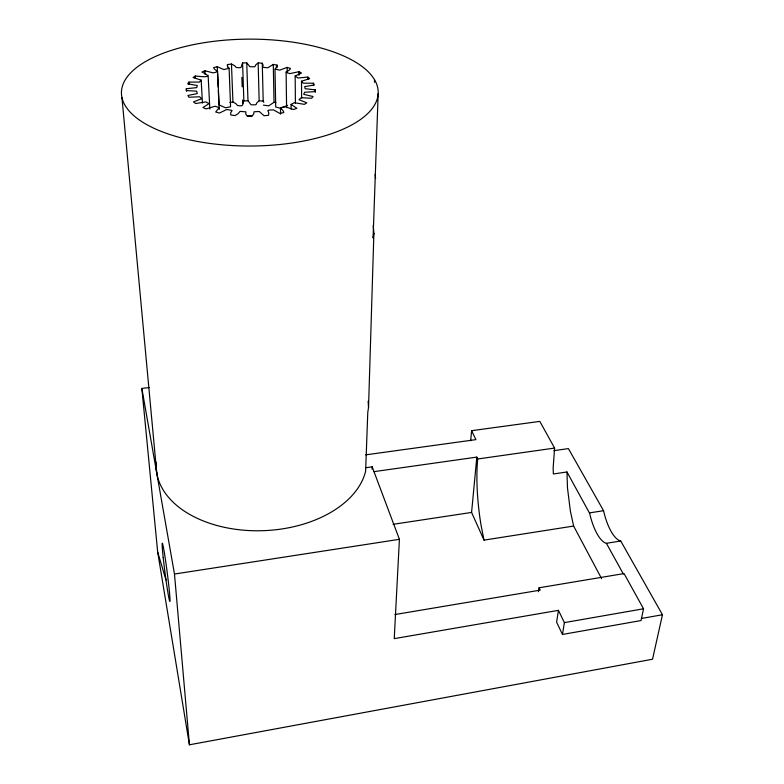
<?xml version="1.0" encoding="UTF-8"?>
<svg xmlns="http://www.w3.org/2000/svg" width="784" height="784" viewBox="0 0 784 784"><rect width="100%" height="100%" fill="white"/><g stroke="black" fill="none" stroke-linecap="round" stroke-linejoin="round"><path stroke-width="1.18" d="M315.295 92.287L315.295 89.866L305.162 88.71L304.711 86.612L314.237 84.995L313.512 83.241L303.173 83.163L301.507 81.193L309.631 78.674L307.906 77.067L297.998 78.028L295.166 75.999L301.526 73.059L298.92 71.687L290.021 73.598C281.779 71.648 289.404 71.893 290.452 68.463L287.15 67.395L279.741 70.129L275.4 69.159L277.105 65.131L273.293 64.415L267.795 67.806L263.022 67.297L262.483 67.101L263.11 65.19L262.268 63.22L258.152 62.916L255.878 64.749L254.859 66.748L249.929 66.728L246.754 62.847L242.579 62.955C240.482 66.63 243.344 68.492 236.18 67.424L234.504 65.611L231.456 64.033L227.448 64.562L227.585 66.63L229.104 68.306L230.574 106.791L225.537 107.79L218.981 104.88L218.324 90.572M374.448 82.281L374.517 79.85M156.251 468.95A105.438 67.395 -2.4 0 0 255.692 530.768A105.438 67.395 -2.4 0 0 365.628 471.184L367.774 412.492L368.539 407.298L373.89 233.22L373.204 225.478M373.89 233.22L373.086 237.915L378.172 93.502A128.39 53.449 -0.1 0 0 187.621 45.913A128.39 53.449 -0.1 0 0 183.623 138.474A128.39 53.449 -0.1 0 0 378.172 93.502M372.086 469.214L372.175 466.803L366.128 467.676M372.175 466.803L399.409 539.314L394.244 638.637L558.443 610.344L564.382 622.623L562.481 634.452L641.067 620.546L643.537 608.786L624.044 573.565L539.069 587.794A97.628 28.155 80.8 0 1 538.441 591.734M229.996 102.469L232.946 102.047L235.945 103.674L237.591 105.556C244.853 106.644 241.737 104.566 243.873 100.901L242.579 62.955M470.684 440.814L471.596 430.69L539.813 421.39L554.592 448.076L553.151 467.881L553.357 473.977L566.969 471.978L589.666 513.373A38.906 13.916 80.3 0 0 606.218 543.322L620.732 541.019L662.47 614.744L652.543 659.226L189.424 744.8L157.672 552.034L141.865 388.433L149.156 387.551M229.104 68.306L223.891 69.551L217.227 66.718L213.62 67.64C214.796 71.52 222.048 70.932 213.16 72.863L204.898 70.785L201.909 72.04C215.492 78.449 201.125 76.597 195.245 76.009L193.07 77.547L201.184 80.115L199.44 82.085L188.905 82.104L187.69 83.829L197.274 85.505L196.755 87.612L186.367 88.729L186.229 90.542L196.696 91.179L197.225 93.59L187.905 95.462L188.885 97.255L199.587 96.765L201.625 98.745L193.54 101.881L195.588 103.517L205.829 101.91L209.024 103.615L202.987 107.535L206.006 108.907L215.061 106.252L219.236 107.575L215.688 112.014L219.471 113.033L226.723 109.486L231.584 110.319L232.074 110.573L230.672 112.7L230.81 115.003L235.112 115.581L238.228 113.592L240.031 111.377L245.872 111.847L245.794 114.062L247.313 116.277L251.821 116.375L253.644 114.111L254.065 111.779L259.279 111.495L264.032 115.728L268.442 115.336C270.362 110.534 263.424 110.191 273.489 109.887L279.8 113.415L283.808 112.573C283.22 108.143 275.939 108.27 285.415 106.8L293.549 109.525L296.881 108.3L291.08 104.399L294.304 102.704L304.378 104.35L306.818 102.822L298.998 99.686L301.076 97.726L311.64 98.255L313.061 96.53L303.761 94.335L304.594 92.238L314.952 91.659L315.295 89.866M601.632 578.69L573.623 526.054L484.002 540.127L471.586 512.432L476.819 457.111L373.958 471.654M558.443 610.344L556.601 622.143L562.481 634.452M263.826 102.292L263.199 101.116L259.161 100.803L256.927 102.724L255.937 104.801L251.096 104.791L247.969 100.773L243.873 100.901M275.909 102.684L274.028 102.322L268.638 105.86L263.414 105.134M287.64 105.37L280.368 108.241L275.703 106.987L274.988 68.914M641.479 618.458L662.47 614.744M564.382 622.623L643.537 608.786M394.901 614.548L540.186 590.146L539.069 587.794M189.424 744.8L174.479 574.035L399.409 539.314M589.578 512.873L603.562 510.707L603.66 511.207A38.798 14.279 80.2 0 0 620.536 541.019L620.732 541.019M393.088 524.32L471.586 512.432M553.847 450.673L568.4 448.595L603.562 510.707M476.819 457.111L477.701 458.983L554.592 448.076M365.687 454.857L475.917 439.628L471.596 430.69M606.404 543.332L623.358 574.006M219.275 109.446L217.609 71.422M157.672 552.034L165.992 580.013M573.623 526.054L570.35 510.923L567.479 487.913L566.969 471.978M484.002 540.127L480.955 524.692A97.628 28.155 80.8 0 1 477.701 458.983M141.865 388.433L174.479 574.035M375.154 174.313L375.565 178.566M121.951 97.588L156.79 473.399M368.117 401.202L368.539 407.298M186.367 88.729L186.523 91.169M188.905 82.104L189.052 84.525M195.245 76.009L195.383 78.42M201.184 80.115L202.429 103.096M204.898 70.785L205.085 74.382M208.123 75.333L209.838 109.025M217.227 66.718L217.442 71.491M217.55 73.872L218.158 86.995M227.448 64.562L227.546 66.934M231.456 64.033L232.946 102.047M241.854 77.361L242.187 86.867M242.638 99.95L242.756 103.508M246.754 62.847L247.969 100.773M258.152 62.916L259.161 100.803M262.268 63.22L263.199 101.116M273.293 64.415L274.028 102.322M277.105 65.131L277.154 67.571M280.486 108.153L280.584 114.141M287.15 67.395L287.209 72.138M286.111 71.932L286.591 107.702M291.08 104.399L291.138 109.162M295.166 75.999L295.421 103.508M298.92 71.687L298.949 75.254M301.507 81.193L301.615 98.01M307.906 77.067L307.916 79.458M313.512 83.241L313.512 85.652M156.143 466.715A105.438 67.395 -2.4 0 1 156.29 462.266M247.783 115.816A27.215 11.936 -0.2 0 1 252.448 115.65M163.19 557.473A29.478 1.107 82.6 0 0 169.834 601.446A29.478 1.107 82.6 0 0 165.15 557.728A29.478 1.107 82.6 0 0 163.19 557.473"/></g></svg>
